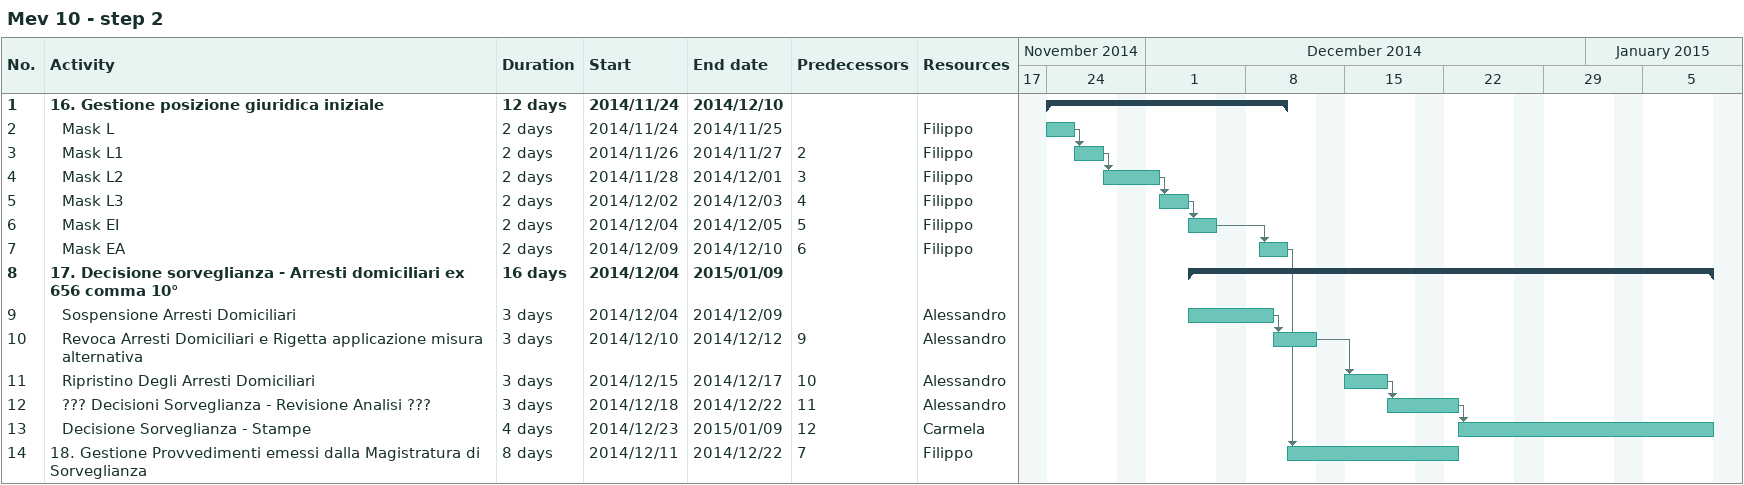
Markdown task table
Mev 10 - step 2

| ID | Level | Task | Duration | Start | Finish | Predecessors | Resources |
|---|---|---|---|---|---|---|---|
| 1 | 1 | **16. Gestione posizione giuridica iniziale** | 12d | 2014-11-24 | 2014-12-10 |  |  |
| 2 | 2 | Mask L | 2d | 2014-11-24 | 2014-11-25 |  | Filippo |
| 3 | 2 | Mask L1 | 2d | 2014-11-26 | 2014-11-27 | 2 | Filippo |
| 4 | 2 | Mask L2 | 2d | 2014-11-28 | 2014-12-01 | 3 | Filippo |
| 5 | 2 | Mask L3 | 2d | 2014-12-02 | 2014-12-03 | 4 | Filippo |
| 6 | 2 | Mask EI | 2d | 2014-12-04 | 2014-12-05 | 5 | Filippo |
| 7 | 2 | Mask EA | 2d | 2014-12-09 | 2014-12-10 | 6 | Filippo |
| 8 | 1 | **17. Decisione sorveglianza - Arresti domiciliari ex 656 comma 10°** | 16d | 2014-12-04 | 2015-01-09 |  |  |
| 9 | 2 | Sospensione Arresti Domiciliari | 3d | 2014-12-04 | 2014-12-09 |  | Alessandro |
| 10 | 2 | Revoca Arresti Domiciliari e Rigetta applicazione misura alternativa | 3d | 2014-12-10 | 2014-12-12 | 9 | Alessandro |
| 11 | 2 | Ripristino Degli Arresti Domiciliari | 3d | 2014-12-15 | 2014-12-17 | 10 | Alessandro |
| 12 | 2 | ??? Decisioni Sorveglianza - Revisione Analisi ??? | 3d | 2014-12-18 | 2014-12-22 | 11 | Alessandro |
| 13 | 2 | Decisione Sorveglianza - Stampe | 4d | 2014-12-23 | 2015-01-09 | 12 | Carmela |
| 14 | 1 | 18. Gestione Provvedimenti emessi dalla Magistratura di Sorveglianza | 8d | 2014-12-11 | 2014-12-22 | 7 | Filippo |
